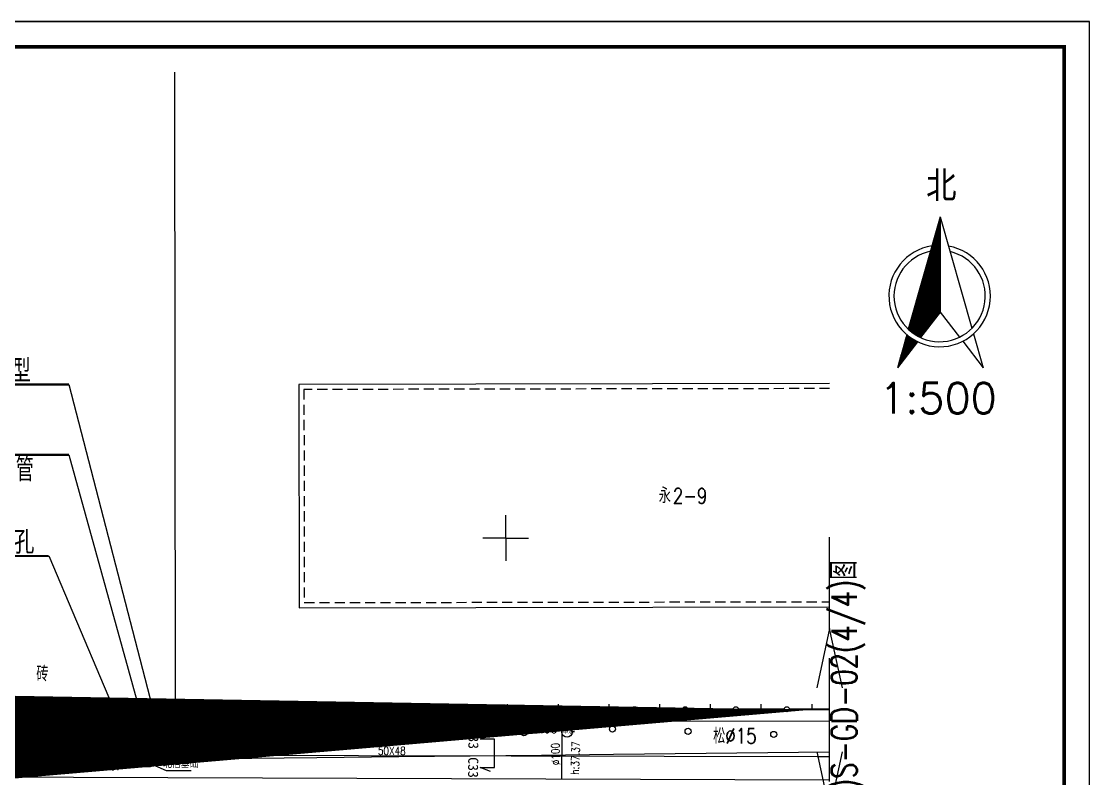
# Model space of a CAD drawing. Header units: inches. Extents: x 505347 to 508499, y 312634 to 313316.
# Drawn here: x 506148.7 to 506253.9, y 312883.8 to 312958.4 of the extents above; entities that cross this region are included whole.
import ezdxf
from ezdxf.enums import TextEntityAlignment as Align
from ezdxf.lldxf.tags import DXFTag

# ---------------------------------------------------------------- set-up
doc = ezdxf.new("R2010")
doc.units = ezdxf.units.IN
doc.header["$LTSCALE"] = 0.5
doc.header["$MEASUREMENT"] = 0
doc.linetypes.add('$RECOVER_090104195024-5', pattern=[0])
doc.linetypes.add('XX21', pattern=[3, 2, -1])
for name, color, linetype in [('3_RDCAD', 4, 'Continuous'), ('BJ0', 7, 'Continuous'), ('BJ02', 7, 'Continuous'), ('BJ04', 7, 'Continuous'), ('BJ08', 7, 'Continuous'), ('BJ09', 7, 'Continuous'), ('BJ10', 7, 'Continuous'), ('BZ', 2, 'Continuous'), ('中水井', 151, 'Continuous'), ('中水注记', 151, 'Continuous'), ('中水管线', 151, 'Continuous'), ('中水高程表', 151, 'Continuous'), ('各家需求标注', 6, 'Continuous'), ('底图', 7, 'Continuous'), ('格网', 7, 'Continuous'), ('电信井权属', 7, 'Continuous'), ('电信井（北信基础）', 3, 'Continuous'), ('电信断面图及编号', 3, 'Continuous'), ('电信注记', 3, 'Continuous'), ('电信管线', 3, 'Continuous'), ('电信规划位置', 1, 'Continuous'), ('电信高程表', 3, 'Continuous'), ('电力注记', 1, 'Continuous'), ('电力管线', 1, 'Continuous'), ('通信人井', 7, 'Continuous'), ('通信管道', 7, 'Continuous'), ('道路红线', 1, 'Continuous')]:
    doc.layers.add(name, color=color, linetype=linetype)
doc.styles.add('HZ', font='simplex.shx', dxfattribs={"bigfont": 'hztxt'})
doc.styles.get("Standard").update_dxf_attribs({"font": 'txt.shx', "bigfont": 'hztxt.shx'})
doc.styles.add('单线宋体', font='txt.shx', dxfattribs={"width": 0.75, "bigfont": 'hztxt.shx'})
doc.styles.add('粗宋', font='', dxfattribs={"width": 0.75})
doc.styles.add('粗等线', font='simhei.ttf')
doc.styles.get('粗宋').set_extended_font_data('SimSun')
tags = doc.linetypes.add('DL', pattern='A,15,-4.924999999999999,[130,ltypeshp.shx,S=0.5,R=329.9999999999999,X=-0.15,Y=0.433],0,[130,ltypeshp.shx,S=0.4,R=90,X=0,Y=0],-0.15,[130,ltypeshp.shx,S=0.5,R=150,X=0,Y=-0.433],-4.924999999999999,15', length=40).pattern_tags.tags
tags[32:33] = [DXFTag(74, 4), DXFTag(75, 0), DXFTag(340, '0'), DXFTag(46, 1.0), DXFTag(50, 0.0), DXFTag(44, 0.0), DXFTag(45, 0.0)]
tags[30:31] = [DXFTag(74, 4), DXFTag(75, 0), DXFTag(340, '0'), DXFTag(46, 1.0), DXFTag(50, 0.0), DXFTag(44, 0.0), DXFTag(45, 0.0)]
tags[4:5] = [DXFTag(74, 4), DXFTag(75, 0), DXFTag(340, '0'), DXFTag(46, 1.0), DXFTag(50, 0.0), DXFTag(44, 0.0), DXFTag(45, 0.0)]
tags = doc.linetypes.add('DX', pattern='A,15,-5,[130,ltypeshp.shx,S=1,R=329.9999999999999,X=0,Y=0],-5,15', length=40).pattern_tags.tags
tags[16:17] = [DXFTag(74, 4), DXFTag(75, 0), DXFTag(340, '0'), DXFTag(46, 1.0), DXFTag(50, 0.0), DXFTag(44, 0.0), DXFTag(45, 0.0)]
tags[14:15] = [DXFTag(74, 4), DXFTag(75, 0), DXFTag(340, '0'), DXFTag(46, 1.0), DXFTag(50, 0.0), DXFTag(44, 0.0), DXFTag(45, 0.0)]
tags[4:5] = [DXFTag(74, 4), DXFTag(75, 0), DXFTag(340, '0'), DXFTag(46, 1.0), DXFTag(50, 0.0), DXFTag(44, 0.0), DXFTag(45, 0.0)]
tags = doc.linetypes.add('SS', pattern='A,15,-1.9,[130,ltypeshp.shx,S=1,R=329.9999999999999,X=0,Y=0],-1.199999999999999,[130,ltypeshp.shx,S=1,R=329.9999999999999,X=0,Y=0],-1.9,15', length=35).pattern_tags.tags
tags[24:25] = [DXFTag(74, 4), DXFTag(75, 0), DXFTag(340, '0'), DXFTag(46, 1.0), DXFTag(50, 0.0), DXFTag(44, 0.0), DXFTag(45, 0.0)]
tags[22:23] = [DXFTag(74, 4), DXFTag(75, 0), DXFTag(340, '0'), DXFTag(46, 1.0), DXFTag(50, 0.0), DXFTag(44, 0.0), DXFTag(45, 0.0)]
tags[4:5] = [DXFTag(74, 4), DXFTag(75, 0), DXFTag(340, '0'), DXFTag(46, 1.0), DXFTag(50, 0.0), DXFTag(44, 0.0), DXFTag(45, 0.0)]

# ---------------------------------------------------------------- blocks, each defined once
blk = doc.blocks.new('B5461')
for q in [(-0.866025, -0.5), (0, 1), (0.866025, -0.5)]:
    blk.add_line((0, 0), q)
blk.add_circle((0, 0), 1)
blk = doc.blocks.new('B8211')
blk.add_hatch(color=256).paths.add_polyline_path([(0.25, 0, 1), (-0.25, 0, 1)])
blk.add_circle((0, 0), 0.25)
blk = doc.blocks.new('B549')
blk.add_circle((0, 0), 1)
blk = doc.blocks.new('111111')
for p, q in [((518331.0761376971, 303651.0611006333), (518751.0761376971, 303651.0611006333)), ((518751.0761376971, 303651.0611006333), (518331.0761376971, 303651.0611006333)), ((518751.0761376971, 303502.6112142971), (518751.0761376971, 303651.0611006333)), ((518748.5761376971, 303505.1112142971), (518748.5761376971, 303648.5611006333))]:
    blk.add_line(p, q)
at = {"const_width": 0.35}
blk.add_lwpolyline([(518343.5761376971, 303648.5611006333), (518748.5761376971, 303648.5611006333), (518748.5761376971, 303505.1112142971), (518343.5761376971, 303505.1112142971)], close=True, dxfattribs=at)
blk = doc.blocks.new('5656')
at = {"layer": '通信人井', "color": 0, "const_width": 0.6, "elevation": -9959.29}
blk.add_lwpolyline([(513203.8311899646, 303411.7331275612), (513203.8275313557, 303411.7958424537), (513203.8199420657, 303411.8582038666), (513203.8084520461, 303411.9199656878), (513203.7931066423, 303411.9808841723), (513203.773966416, 303412.040718902), (513203.7511069046, 303412.0992337367), (513203.7246183245, 303412.1561977454), (513203.6946052139, 303412.2113861165), (513203.6611860206, 303412.2645810473), (513203.6244926353, 303412.3155726016), (513203.5846698699, 303412.3641595392), (513203.5418748862, 303412.4101501093), (513203.4962765772, 303412.4533628083), (513203.448054898, 303412.4936270954), (513203.3974001581, 303412.5307840658), (513203.344512268, 303412.5646870779), (513203.2895999525, 303412.5952023322), (513203.2328799251, 303412.6222093985), (513203.174576034, 303412.6456016927), (513203.114918378, 303412.665286896), (513203.0541423988, 303412.6811873197), (513202.9924879511, 303412.6932402126), (513202.9301983568, 303412.7013980064), (513202.8675194448, 303412.7056285073), (513202.8046985801, 303412.7059150185), (513202.7419836876, 303412.7022564097), (513202.6796222748, 303412.6946671198), (513202.6178604532, 303412.6831770999), (513202.5569419691, 303412.6678316962), (513202.4971072394, 303412.6486914697), (513202.4385924045, 303412.6258319585), (513202.381628396, 303412.5993433784), (513202.3264400248, 303412.5693302677), (513202.2732450939, 303412.5359110746), (513202.2222535394, 303412.4992176893), (513202.1736666022, 303412.4593949236), (513202.1276760318, 303412.4165999403), (513202.084463333, 303412.371001631), (513202.0441990459, 303412.3227799521), (513202.0070420755, 303412.2721252118), (513201.9731390635, 303412.2192373217), (513201.9426238093, 303412.1643250063), (513201.9156167427, 303412.1076049791), (513201.8922244486, 303412.0493010879), (513201.8725392452, 303411.989643432), (513201.8566388215, 303411.9288674524), (513201.8445859288, 303411.8672130049), (513201.8364281346, 303411.8049234108), (513201.8321976339, 303411.7422444987), (513201.8319111228, 303411.6794236339), (513201.8355697315, 303411.6167087416), (513201.8431590216, 303411.5543473285), (513201.8546490413, 303411.4925855072), (513201.8699944452, 303411.4316670229), (513201.8891346716, 303411.3718322932), (513201.9119941827, 303411.3133174584), (513201.938482763, 303411.2563534499), (513201.9684958736, 303411.2011650787), (513202.0019150667, 303411.1479701476), (513202.0386084521, 303411.0969785934), (513202.0784312177, 303411.048391656), (513202.1212262012, 303411.0024010859), (513202.16682451, 303410.9591883871), (513202.2150461891, 303410.9189240999), (513202.2657009294, 303410.8817671295), (513202.3185888194, 303410.8478641172), (513202.373501135, 303410.8173488633), (513202.4302211623, 303410.7903417965), (513202.4885250535, 303410.7669495026), (513202.5481827094, 303410.7472642993), (513202.6089586887, 303410.7313638754), (513202.6706131364, 303410.7193109826), (513202.7329027306, 303410.7111531884), (513202.7955816426, 303410.7069226877), (513202.8584025074, 303410.7066361767), (513202.9211173996, 303410.7102947854), (513202.9834788127, 303410.7178840754), (513203.0452406341, 303410.7293740954), (513203.1061591183, 303410.744719499), (513203.165993848, 303410.7638597254), (513203.224508683, 303410.7867192367), (513203.281472691, 303410.8132078166), (513203.3366610628, 303410.8432209275), (513203.3898559936, 303410.8766401205), (513203.4408475478, 303410.913333506), (513203.4894344853, 303410.9531562714), (513203.5354250554, 303410.9959512549), (513203.5786377544, 303411.0415495641), (513203.6189020416, 303411.089771243), (513203.6560590117, 303411.1404259831), (513203.6899620237, 303411.1933138731), (513203.7204772782, 303411.2482261889), (513203.7474843445, 303411.3049462163), (513203.7708766388, 303411.3632501073), (513203.7905618421, 303411.4229077632), (513203.806462266, 303411.4836837426), (513203.8185151587, 303411.5453381902), (513203.8266729526, 303411.6076277843), (513203.8309034536, 303411.6703066966)], close=True, dxfattribs=at)
for points in [[(513202.8315505437, 303411.7062755977), (513202.3415257662, 303410.8924109175)], [(513203.7815406637, 303411.7019429144), (513202.8315505437, 303411.7062755977), (513202.3479396767, 303412.5239677948)]]:
    blk.add_lwpolyline(points, dxfattribs=at)
blk = doc.blocks.new('A$C23F021E1')
at = {"color": 255}
blk.add_wipeout([(1.3147155186743475e-07, 6.569436290626747), (20.76199735472528, 6.569436290626747), (20.76199735472528, 9.180154840748855e-07), (1.3147155186743475e-07, 9.180154840748855e-07)], dxfattribs=at).dxf.layer = 'BZ'
at = {"layer": 'BZ', "color": 0, "const_width": 0.2}
blk.add_lwpolyline([(1.314715518674348e-07, 3.284718604327054), (20.76199735472528, 3.284718604327054)], dxfattribs=at)
at = {"layer": 'BZ', "style": '粗宋', "width": 0.75, "flags": 8}
for tag, p in [('X=', (10.36545772591717, 3.711642255517063)), ('Y=', (10.4255769685069, 0.8983927900897015))]:
    blk.add_attdef(tag, text='', height=2, dxfattribs=at).set_placement(p, align=Align.CENTER)
blk = doc.blocks.new('ZBZ')
h = blk.add_hatch()
h.set_pattern_fill('ANSI31', color=256, style=0)
h.set_pattern_definition([(45, (0, 0), (-0.0883883476483184, 0.0883883476483185), [])])
h.paths.add_polyline_path([(-6.174218858294504, -6.548207502048213, 0.081753803660525), (-3.749555020950007, -8.181738027147325), (0.1285530000000001, -3.156428999999999), (0.1285530000000001, 15.599674)])
h.paths.add_polyline_path([(-8.327088999999999, -14.113372), (-4.374991999144951, -8.992187998892017, -0.0630709103707823), (-6.478553049151051, -7.617634172716326)])
for points in [[(0.128553, 15.599674), (-6.174219, -6.548208)], [(0.128553, 15.599674), (0.128553, -3.156429)], [(0.128553, 15.599674), (6.37558, -6.352321)], [(0.128553, -3.156429), (-3.749555, -8.181738000000001)], [(0.128553, -3.156429), (3.937976, -8.092734)], [(-6.478553, -7.617634), (-8.327088999999999, -14.113372)], [(6.684434, -7.43763), (8.584195, -14.113372)], [(-4.374992, -8.992188), (-8.327088999999999, -14.113372)], [(4.560573000000002, -8.899503999999997), (8.584195, -14.113372)]]:
    blk.add_lwpolyline(points)
for radius, start, end in [(10, 98.609853, 79.823201), (9, 101.545976, 76.665536)]:
    blk.add_arc((0, 0), radius, start, end)
for s, p in [('北', (0.33025, 21.927785)), ('1:500', (-0.330066, -20.114736))]:
    blk.add_text(s, height=6).set_placement(p, align=Align.MIDDLE)
blk = doc.blocks.new('111112121')
at = {"linetype": 'Continuous'}
blk.add_wipeout([(507931.0973871076, 298599.1882204421), (507931.0973871076, 298571.9675036672), (507945.2706035461, 298571.9675036672), (507945.2706035461, 298599.1882204421)], dxfattribs=at).dxf.layer = '通信管道'
at = {"layer": '格网', "xscale": 0.5, "yscale": 0.5, "zscale": 0.5}
blk.add_blockref('ZBZ', (507938.6342107672, 298584.0536243854), dxfattribs=at)
blk = doc.blocks.new('M9502')
at = {"linetype": 'Continuous'}
for p, q in [((4.125000000000013, 1.250000000000014), (2.5, 0)), ((7.5, 0), (5.875, 1.250000000000014)), ((14.12500000000001, 1.250000000000014), (12.5, 0)), ((17.5, 0), (15.87499999999998, 1.250000000000014)), ((2.5, -1.42e-14), (0, 0)), ((2.5, 0), (4.124999999999985, -1.25)), ((6.6875, 0), (3.3125, 0)), ((5.874999999999972, -1.250000000000014), (7.5, 0)), ((12.49999999999994, 1.42e-14), (7.5, 0)), ((12.5, 0), (14.12499999999998, -1.25)), ((16.68749999999998, 0), (13.3125, 1.42e-14)), ((15.87500000000003, -1.25), (17.5, 0)), ((20, 0), (17.5, 0))]:
    blk.add_line(p, q, dxfattribs=at)
blk = doc.blocks.new('A$C463E76B2')
at = {"color": 255}
blk.add_wipeout([(-8.4748025983572e-06, 3.6917626532376815), (18.176323026767932, 3.6917626532376815), (18.176323026767932, -5.648589969098339e-07), (-8.4748025983572e-06, -5.648589969098339e-07)], dxfattribs=at).dxf.layer = 'BZ'
at = {"layer": 'BZ', "color": 0, "const_width": 0.2}
blk.add_lwpolyline([(-8.4748025984e-06, 0.4070449669379741), (18.17632302676793, 0.4070449669379741)], dxfattribs=at)
at = {"layer": 'BZ', "style": '粗宋', "width": 0.75, "flags": 8}
blk.add_attdef('X=', text='', height=2, dxfattribs=at).set_placement((9.088157275982667, 0.8339686181279828), align=Align.CENTER)

msp = doc.modelspace()

# ---------------------------------------------------------------- linework, layer by layer
at = {"const_width": 0.5, "elevation": 42.765}
msp.add_lwpolyline([(506160.4815721411, 312886.3610617132), (506161.9531971046, 312888.0838525357)], dxfattribs=at)
at = {"layer": 'BJ0'}
for q in [(506196.3955721411, 312909.7283488463, 82.3), (506194.1455721411, 312907.4783488463, 82.3), (506196.3955721411, 312905.2283488463, 82.3), (506198.6455721411, 312907.4783488463, 82.3)]:
    msp.add_line((506196.3955721411, 312907.4783488463, 82.3), q, dxfattribs=at)
at = {"layer": 'BJ02', "linetype": 'Continuous'}
for points, elevation in [([(506163.7561013556, 312953.3985756052), (506163.8030190686, 312890.6217181603)], 124.115), ([(506156.5821512178, 312890.6217181603), (506156.5821512178, 312891.1217181603)], 82.3), ([(506161.5821512178, 312890.6217181603), (506161.5821512178, 312891.1217181603)], 82.3), ([(506171.5821512178, 312890.6217181603), (506171.5821512178, 312891.1217181603)], 82.3), ([(506176.5821512178, 312890.6217181603), (506176.5821512178, 312891.1217181603)], 82.3), ([(506181.5821512178, 312890.6217181603), (506181.5821512178, 312891.1217181603)], 82.3), ([(506186.5821512178, 312890.6217181603), (506186.5821512178, 312891.1217181603)], 82.3), ([(506191.5821512178, 312890.6217181603), (506191.5821512178, 312891.1217181603)], 82.3), ([(506196.5821512178, 312890.6217181603), (506196.5821512178, 312891.1217181603)], 82.3), ([(506201.5821512178, 312890.6217181603), (506201.5821512178, 312891.1217181603)], 82.3), ([(506206.5821512178, 312890.6217181603), (506206.5821512178, 312891.1217181603)], 82.3), ([(506211.5821512178, 312890.6217181603), (506211.5821512178, 312891.1217181603)], 82.3), ([(506216.5821512178, 312890.6217181603), (506216.5821512178, 312891.1217181603)], 82.3), ([(506221.5821512178, 312890.6217181603), (506221.5821512178, 312891.1217181603)], 82.3), ([(506226.5821512178, 312890.6217181603), (506226.5821512178, 312891.1217181603)], 82.3), ([(506153.8321512178, 312890.6217181603), (506152.0307193004, 312890.6217181603)], 82.3), ([(506158.8321512178, 312890.6217181603), (506154.3321512178, 312890.6217181603)], 82.3), ([(506163.8030190686, 312890.6217181603), (506159.3321512178, 312890.6217181603)], 82.3), ([(506168.8321512178, 312890.6217181603), (506167.9934987425, 312890.6217181603)], 82.3), ([(506173.8321512178, 312890.6217181603), (506169.3321512178, 312890.6217181603)], 82.3), ([(506178.8321512178, 312890.6217181603), (506174.3321512178, 312890.6217181603)], 82.3), ([(506183.8321512178, 312890.6217181603), (506179.3321512178, 312890.6217181603)], 82.3), ([(506188.8321512178, 312890.6217181603), (506184.3321512178, 312890.6217181603)], 82.3), ([(506193.8321512178, 312890.6217181603), (506189.3321512178, 312890.6217181603)], 82.3), ([(506198.8321512178, 312890.6217181603), (506194.3321512178, 312890.6217181603)], 82.3), ([(506203.8321512178, 312890.6217181603), (506199.3321512178, 312890.6217181603)], 82.3), ([(506208.8321512178, 312890.6217181603), (506204.3321512178, 312890.6217181603)], 82.3), ([(506213.8321512178, 312890.6217181603), (506209.3321512178, 312890.6217181603)], 82.3), ([(506218.8321512178, 312890.6217181603), (506214.3321512178, 312890.6217181603)], 82.3), ([(506223.8321512178, 312890.6217181603), (506219.3321512178, 312890.6217181603)], 82.3), ([(506228.3175942299, 312890.6217181603), (506224.3321512178, 312890.6217181603)], 82.3), ([(506228.3175942299, 312890.6180361732), (506227.1071918349, 312890.6093749634)], 82.3)]:
    msp.add_lwpolyline(points, dxfattribs=dict(at, elevation=elevation))
at = {"layer": 'BJ02', "elevation": 181.466}
for points in [[(506228.3175942299, 312922.7156653702), (506176.0069504099, 312922.6247110788)], [(506176.0069504099, 312922.6247110788), (506176.0452024986, 312900.6247443339)], [(506176.0452024986, 312900.6247443339), (506228.3175942299, 312900.7156321151)]]:
    msp.add_lwpolyline(points, dxfattribs=at)
at = {"layer": 'BJ02', "linetype": 'XX21', "elevation": 181.466}
for points in [[(506228.3175942299, 312922.2156646144), (506176.5078190198, 312922.1255812002)], [(506176.5078190198, 312922.1255812002), (506176.5443323772, 312901.1256129438)], [(506176.5443323772, 312901.1256129438), (506228.3175942299, 312901.2156328709)]]:
    msp.add_lwpolyline(points, dxfattribs=at)
at = {"layer": 'BJ02', "elevation": 121.365}
for points in [[(506163.8022527316, 312890.5362807916), (506164.7841454964, 312890.5362807916), (506164.7841454964, 312891.1654759906), (506163.8022527316, 312891.1654759906)], [(506167.0116059776, 312890.4531696396), (506167.9934987425, 312890.4531696396), (506167.9934987425, 312891.0823648386), (506167.0116059776, 312891.0823648386)], [(506151.0488265356, 312890.0803638446), (506152.0307193004, 312890.0803638446), (506152.0307193004, 312890.7095590436), (506151.0488265356, 312890.7095590436)]]:
    msp.add_lwpolyline(points, close=True, dxfattribs=at)
at = {"layer": 'BJ02', "linetype": 'Continuous'}
for centre in [(506154.0821512178, 312890.6217181603, 82.3), (506159.0821512178, 312890.6217181603, 82.3), (506169.0821512178, 312890.6217181603, 82.3), (506174.0821512178, 312890.6217181603, 82.3), (506179.0821512178, 312890.6217181603, 82.3), (506184.0821512178, 312890.6217181603, 82.3), (506189.0821512178, 312890.6217181603, 82.3), (506194.0821512178, 312890.6217181603, 82.3), (506199.0821512178, 312890.6217181603, 82.3), (506204.0821512178, 312890.6217181603, 82.3), (506209.0821512178, 312890.6217181603, 82.3), (506214.0821512178, 312890.6217181603, 82.3), (506219.0821512178, 312890.6217181603, 82.3), (506224.0821512178, 312890.6217181603, 82.3)]:
    msp.add_circle(centre, 0.25, dxfattribs=at)
at = {"layer": 'BJ04', "linetype": 'Continuous', "const_width": 0.075, "elevation": 82.3}
for points in [[(506148.7915125896, 312890.1742220868, 0.9999999999999999), (506148.7165125897, 312890.1742220868, 0.9999999999999999)], [(506149.5915125896, 312890.1742220868, 0.9999999999999999), (506149.5165125896, 312890.1742220868, 0.9999999999999999)], [(506150.3915125896, 312890.1742220868, 0.9999999999999999), (506150.3165125897, 312890.1742220868, 0.9999999999999999)]]:
    msp.add_lwpolyline(points, format="xyb", close=True, dxfattribs=at)
at = {"layer": 'BJ04', "linetype": 'Continuous', "elevation": 121.405}
for points in [[(506151.7533101495, 312890.0803638446), (506151.7455721411, 312886.0823488462)], [(506227.1021015522, 312885.9364991038), (506151.7455721411, 312886.0823488462)], [(506228.3175942299, 312885.9386125222), (506227.1071918349, 312885.9365079545)]]:
    msp.add_lwpolyline(points, dxfattribs=at)
at = {"layer": 'BJ09', "linetype": 'Continuous'}
for p, q in [((506158.0473646885, 312888.349241143, 82.3), (506158.5473646885, 312889.349241143, 82.3)), ((506158.5473646885, 312889.349241143, 82.3), (506158.7973646885, 312888.349241143, 82.3)), ((506158.7973646885, 312888.349241143, 82.3), (506159.2973646885, 312888.349241143, 82.3))]:
    msp.add_line(p, q, dxfattribs=at)
for centre in [(506166.6015365337, 312888.5102593875, 82.3), (506206.9148851549, 312888.6607913634, 82.3), (506173.6904085098, 312888.394615592, 82.3), (506182.1139678378, 312888.3075858581, 82.3), (506189.8014059138, 312888.3076713094, 82.3), (506198.1894913046, 312888.3063006619, 82.3), (506214.3652632088, 312888.4422755538, 82.3), (506222.8086667971, 312888.1334398588, 82.3)]:
    msp.add_circle(centre, 0.3, dxfattribs=at)
at = {"layer": '中水管线', "linetype": 'SS', "ltscale": 0.6}
for points, elevation in [([(506201.9227162737, 312888.4192986235), (506201.906931963, 312883.8059548379)], 82.3), ([(506201.9227162737, 312888.4192986235), (506201.9517597349, 312888.4193617338)], 82.3), ([(506202.9355838982, 312888.4214995456), (506203.1664841311, 312888.4220012828)], 82.3), ([(506107.1979971016, 312884.0737912912), (506228.3175942299, 312883.6593870234)], 122.209)]:
    msp.add_lwpolyline(points, dxfattribs=dict(at, elevation=elevation))
at = {"layer": '电信井权属', "elevation": 121.348, "flags": 128}
msp.add_lwpolyline([(506160.4815721411, 312885.6593488462), (506162.9211398243, 312884.5702432844), (506165.3822619165, 312884.5884574325)], dxfattribs=at)
at = {"layer": '电信断面图及编号', "elevation": 82.3}
msp.add_lwpolyline([(506194.8822552646, 312884.4771237049), (506193.8833772536, 312884.8785482472), (506195.2776675897, 312884.8683332935), (506195.2943381987, 312887.6669138114), (506193.9039285149, 312887.676156372), (506194.808017317, 312888.0465592586)], dxfattribs=at)
at = {"layer": '电信管线', "linetype": 'DX', "elevation": 43.765}
for points in [[(506124.3206288344, 312885.5585774228), (506159.1644439831, 312885.6673163637)], [(506161.7644134026, 312885.6954145592), (506177.7735252836, 312885.8684270385)], [(506177.7735252836, 312885.8684270385), (506185.8691810938, 312885.955917806)], [(506185.8691810938, 312885.955917806), (506199.9216876809, 312886.1077850066)], [(506199.9216876809, 312886.1077850066), (506207.0121223253, 312886.1844122229)], [(506207.012546736, 312886.1844168095), (506228.3175942299, 312886.4146631291)]]:
    msp.add_lwpolyline(points, dxfattribs=at)
at = {"layer": '电信管线', "linetype": 'DX', "elevation": 42.765}
msp.add_lwpolyline([(506159.1623365821, 312886.2670827389), (506159.5575716994, 312886.4216638439), (506161.3615549903, 312886.4348640812), (506161.7597837732, 312886.2872593452), (506161.7691289046, 312885.0925919507), (506161.3709215943, 312884.9390905222), (506159.5698840144, 312884.9238116564), (506159.1665513841, 312885.0675499884)], close=True, dxfattribs=at)
at = {"layer": '电力管线', "linetype": 'DL', "elevation": 121.403}
msp.add_lwpolyline([(506228.3175942299, 312889.4257789492), (506169.2479549202, 312889.4850240761), (506108.9036563862, 312889.5093814181)], dxfattribs=at)
at = {"layer": '道路红线'}
msp.add_line((505918.4385721411, 312890.5843488463, 82.3), (506228.3175942299, 312890.5843488463, 82.3), dxfattribs=at)

# ---------------------------------------------------------------- block references
msp.add_blockref('111111', (-12497.13851700409, 9307.337474971951, 82.3))
at = {"layer": '3_RDCAD', "xscale": 3.603068985627033, "zscale": 3.603068985593794, "rotation": 270}
msp.add_blockref('M9502', (506228.3175942299, 312907.5880050501, 82.3), dxfattribs=at)
at = {"layer": 'BJ08', "xscale": 0.5, "yscale": 0.5, "zscale": 0.5}
for p in [(506202.4755413285, 312888.6289285276, 121.346), (506151.7455721411, 312886.0823488462, 121.382)]:
    msp.add_blockref('B8211', p, dxfattribs=at)
at = {"layer": '中水井', "xscale": 0.5, "yscale": 0.5, "zscale": 0.5}
msp.add_blockref('B549', (506202.4332592015, 312888.3613466915, 82.3), dxfattribs=at)
at = {"layer": '电信井（北信基础）', "xscale": 0.5, "yscale": 0.5, "zscale": 0.5}
msp.add_blockref('B5461', (506160.4815721411, 312885.6593488462, 121.348), dxfattribs=at)
at = {"layer": '通信人井', "linetype": 'Continuous', "xscale": 0.5, "yscale": 0.5, "zscale": 0.5}
msp.add_blockref('5656', (249560.7939026949, 161182.6599204771, 4979.645), dxfattribs=at)

# ---------------------------------------------------------------- texts
at = {"layer": 'BJ08', "style": 'HZ', "width": 0.8}
for s, p in [('39.05', (506198.4269572715, 312888.2730161592, 121.346)), ('39.08', (506148.2631539399, 312886.7369682715, 121.382))]:
    msp.add_text(s, height=1, dxfattribs=at).set_placement(p)
at = {"layer": 'BJ10', "linetype": 'Continuous', "style": 'HZ', "width": 0.8}
for s, p in [('永', (506211.4782877351, 312910.9374958891, 82.3)), ('2-9', (506212.8639700006, 312910.889825075, 82.3)), ('砖', (506150.1301987758, 312893.3607992512, 82.3)), ('松%%c15', (506216.8350313106, 312887.2351067368, 82.3)), ('砖', (506156.8382474447, 312886.5102958437, 82.3))]:
    msp.add_text(s, height=1.5, dxfattribs=at).set_placement(p)
at = {"layer": '中水井', "style": 'HZ'}
msp.add_text('中水', height=0.4, dxfattribs=at).set_placement((506202.0143919116, 312888.1797432066, -7.572000000000003))
at = {"layer": '中水注记', "linetype": '$RECOVER_090104195024-5', "style": 'HZ', "width": 0.8}
for s, rotation, p in [('止', 1.06818920171226, (506203.301794623, 312888.6211285394, 82.3)), ('%%c100', 92.07462467087724, (506201.7503445126, 312885.117687256, 82.3))]:
    msp.add_text(s, height=0.8, rotation=rotation, dxfattribs=at).set_placement(p)
at = {"layer": '中水注记', "style": 'HZ', "width": 0.8}
msp.add_text('%%c200', height=0.8, dxfattribs=at).set_placement((506148.7153557286, 312884.0844052582, 82.3))
at = {"layer": '中水高程表', "style": 'HZ', "width": 0.8}
msp.add_text('h:37.37', height=0.8, rotation=87.90410910567971, dxfattribs=at).set_placement((506203.5974346719, 312884.1583552032, 82.3))
at = {"layer": '底图', "color": 0, "linetype": 'Continuous', "style": '单线宋体', "width": 0.75}
msp.add_text('接ZTSJ0-8-12-B0102-0015(115)S-GD-02(4/4)图', height=2.5, rotation=90.01329518345263, dxfattribs=at).set_placement((506229.7440427909, 312872.4946586937, 43.185), align=Align.MIDDLE_CENTER)
at = {"layer": '电信井权属', "style": 'HZ', "width": 0.8}
msp.add_text('北信基础', height=0.8, dxfattribs=at).set_placement((506162.6388596648, 312884.8312395441, 81.439))
at = {"layer": '电信断面图及编号', "style": '粗等线'}
for p in [(506193.219611807, 312887.7193015312, 82.3), (506193.1939303821, 312884.8772468551, 82.3)]:
    msp.add_text('C33', height=1, rotation=269.8281264758954, dxfattribs=at).set_placement(p, align=Align.MIDDLE)
at = {"layer": '电信注记', "style": 'HZ', "width": 0.8}
msp.add_text('50X48', height=0.8, rotation=359.919785959912, dxfattribs=at).set_placement((506183.7975656756, 312886.1221298969, 82.3))
at = {"layer": '电信高程表', "style": 'HZ', "width": 0.8}
msp.add_text('h:37.57', height=0.8, dxfattribs=at).set_placement((506155.252697865, 312884.6274419866, 82.3))
at = {"layer": '电力注记', "style": 'HZ', "width": 0.8}
for s, p in [('埋深0.85m', (506174.8559016021, 312888.5204375052, 42.83199999999999)), ('1条%%c80', (506183.1595273304, 312888.5861787428, 42.83199999999999))]:
    msp.add_text(s, height=0.8, rotation=0.4048135578844803, dxfattribs=at).set_placement(p)

# ---------------------------------------------------------------- next in the draw order: block references
at = {"layer": '各家需求标注', "color": 1, "linetype": 'Continuous'}
ref = msp.add_blockref('A$C463E76B2', (506133.1898059205, 312905.3220049759), dxfattribs=at)
ref.add_attrib('X=', '北信#21现状人孔', dxfattribs={"layer": 'BZ', "color": 3, "height": 2, "style": '粗宋', "width": 0.75, "flags": 8}).set_placement((506142.2779631965, 312906.155973594), align=Align.CENTER)
at = {"layer": '电信规划位置', "linetype": 'Continuous'}
ref = msp.add_blockref('A$C23F021E1', (506132.586054354, 312912.4031492908), dxfattribs=at)
ref.add_attrib('X=', 'L=3.0m ', dxfattribs={"layer": 'BZ', "color": 0, "height": 2, "style": '粗宋', "width": 0.75, "flags": 8}).set_placement((506142.9515120799, 312916.1147915465), align=Align.CENTER)
ref.add_attrib('Y=', '2孔φ50/42硅芯管', dxfattribs={"layer": 'BZ', "color": 0, "height": 2, "style": '粗宋', "width": 0.65, "flags": 8}).set_placement((506143.0116313227, 312913.3015420809), align=Align.CENTER)
at = {"layer": '通信管道', "linetype": 'Continuous'}
msp.add_blockref('111112121', (-1699.478034698695, 14347.27848725411), dxfattribs=at)

# ---------------------------------------------------------------- next in the draw order: linework, layer by layer
for p, q in [((506153.3480517088, 312915.6878678952), (506161.2173846228, 312887.2224571244, 42.765)), ((506151.3661289473, 312905.7290499428), (506159.5575716994, 312886.4216638439, 42.765))]:
    msp.add_line(p, q)

# ---------------------------------------------------------------- next in the draw order: block references
at = {"layer": '电信规划位置', "linetype": 'Continuous'}
ref = msp.add_blockref('A$C23F021E1', (506132.5892592473, 312919.3330385241), dxfattribs=at)
ref.add_attrib('X=', '育慧东路300型', dxfattribs={"layer": 'BZ', "color": 0, "height": 2, "style": '粗宋', "width": 0.75, "flags": 8}).set_placement((506142.9547169732, 312923.0446807796), align=Align.CENTER)
ref.add_attrib('Y=', '#15(公话)', dxfattribs={"layer": 'BZ', "color": 0, "height": 2, "style": '粗宋', "width": 0.65, "flags": 8}).set_placement((506143.0148362158, 312920.2314313142), align=Align.CENTER)

# ---------------------------------------------------------------- next in the draw order: linework, layer by layer
msp.add_line((506153.351256602, 312922.6177571284), (506162.0424563147, 312888.984266212))
at = {"color": 1, "const_width": 0.2, "elevation": 82.3}
msp.add_lwpolyline([(505918.4385721411, 312953.3985756052), (505918.438572141, 312890.5843488463), (506228.3175942299, 312890.6217181603)], dxfattribs=at)

doc.saveas('drawing.dxf')
